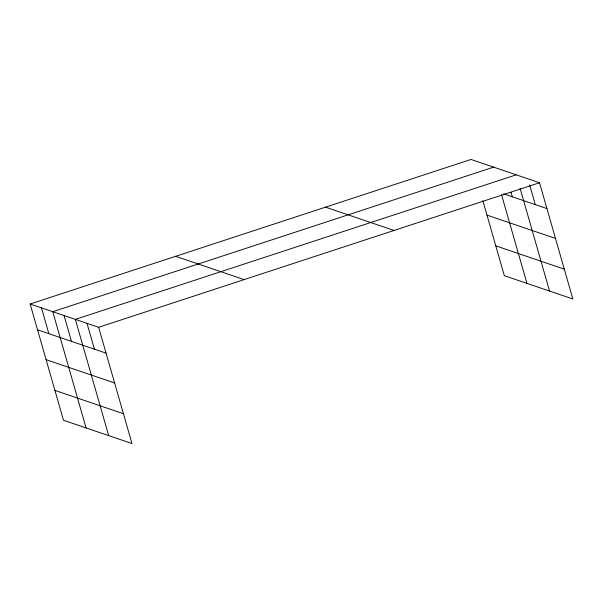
<?xml version="1.0" encoding="UTF-8"?>
<svg xmlns="http://www.w3.org/2000/svg" width="603" height="603" viewBox="0 0 603 603"><rect width="100%" height="100%" fill="white"/><g stroke="black" fill="none" stroke-linecap="round" stroke-linejoin="round"><path stroke-width="0.9" d="M30.15 304.01L98.651 327.301L131.982 443.544L63.481 420.253L30.15 304.01L471.018 159.456L539.519 182.747L572.85 298.99L504.349 275.699L482.83 200.656M493.623 167.144L52.755 311.698L86.086 427.934M516.228 174.832L75.36 319.386L108.691 435.622M98.651 327.301L539.519 182.747M503.633 193.857L546.921 208.57M486.975 215.12L555.484 238.411M495.794 245.858L564.295 269.149M325.53 207.161L394.03 230.452M175.639 256.313L244.14 279.604M37.552 329.841L106.06 353.132M46.107 359.674L114.615 382.965M54.926 390.412L123.427 413.703M529.66 185.023L535.276 204.613M520.057 188.189L549.559 291.068M511.058 192.357L512.331 196.812M501.545 194.777L526.954 283.38M87.005 323.344L94.415 349.167M64.061 315.542L71.463 341.366M41.456 307.854L48.858 333.678"/></g></svg>
